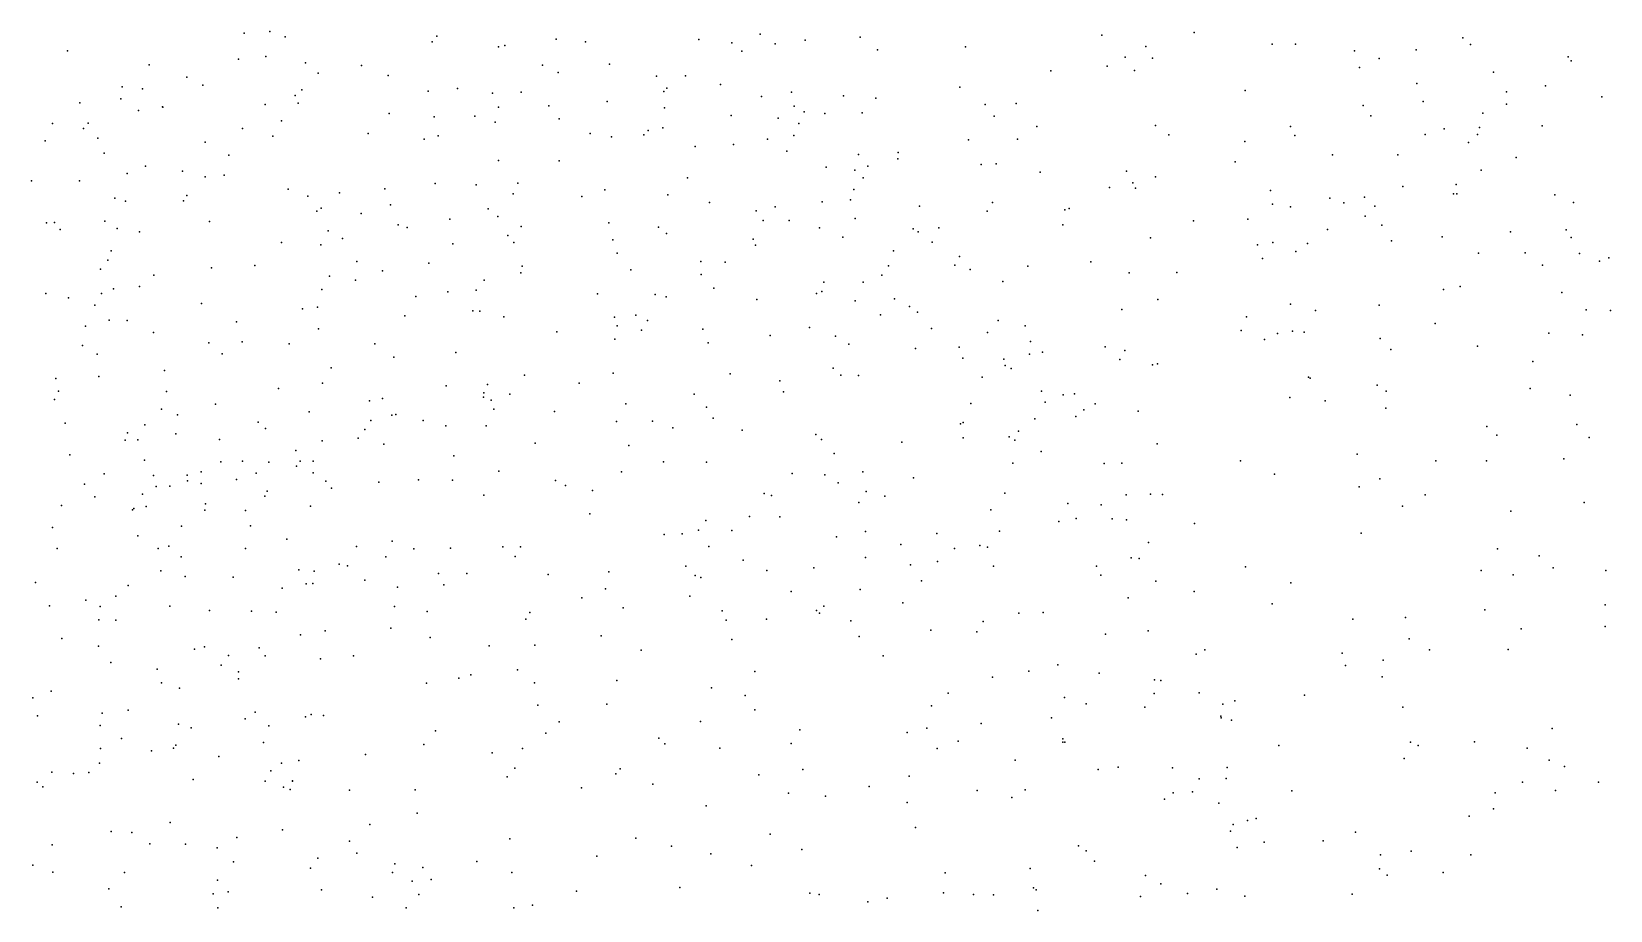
# Model space of a CAD drawing. Header units: metres. Extents: x -25 to 25, y -27.7 to 27.8.
# Drawn here: x 4.456 to 6.003, y 0.885 to 1.746 of the extents above; entities that cross this region are included whole.
import ezdxf

# ---------------------------------------------------------------- set-up
doc = ezdxf.new("R2010")
doc.units = ezdxf.units.M

msp = doc.modelspace()

# ---------------------------------------------------------------- linework, layer by layer
for p in [(4.6644, 1.7444, -19.069), (4.6895, 1.7458, -11.889), (4.7043, 1.7407, 19.926), (4.8484, 1.7358, 20.0192), (4.8529, 1.7414, -5.4528), (4.97, 1.7382, -10.7009), (4.9987, 1.7359, 20.0605), (5.1097, 1.738, -12.6471), (5.1421, 1.7349, -12.3877), (5.1697, 1.7432, 19.0716), (5.1846, 1.7338, -19.3209), (5.2137, 1.7373, 20.0278), (5.2677, 1.7404, 16.7639), (5.5045, 1.7424, 18.2129), (5.595, 1.7448, 19.8728), (5.6713, 1.7336, 10.4322), (5.6941, 1.7335, -3.914), (5.8582, 1.7398, 22.0584), (5.8655, 1.7331, 19.8987), (4.4912, 1.7269, -13.4894), (4.6587, 1.7188, -13.2662), (4.6855, 1.7214, 19.3605), (4.9134, 1.7309, -12.9726), (4.9196, 1.7322, 19.1914), (5.1519, 1.7267, -12.4751), (5.2847, 1.7278, 18.8472), (5.3708, 1.731, 18.5517), (5.5274, 1.7206, 25.5915), (5.5475, 1.7311, -15.0388), (5.554, 1.7198, 18.1072), (5.752, 1.727, 19.8771), (5.7762, 1.7195, 21.8545), (5.8124, 1.7278, 20.9681), (5.9612, 1.7211, 20.6193), (5.9642, 1.7171, 22.0791), (4.5712, 1.7132, -4.0769), (4.7245, 1.7153, -3.9023), (4.7367, 1.7052, -5.6784), (4.7792, 1.7127, -10.8322), (4.8053, 1.7027, -11.9011), (4.9564, 1.7129, -3.823), (4.972, 1.7056, -12.9357), (5.0223, 1.714, -12.0389), (5.0683, 1.7022, 19.0572), (5.0965, 1.7023, 20.0996), (5.4545, 1.7073, -15.5797), (5.5096, 1.712, 16.1088), (5.5365, 1.7077, 15.5629), (5.7568, 1.7107, 19.7227), (5.8882, 1.7061, 21.3504), (4.5449, 1.6918, 19.6107), (4.5648, 1.6898, 19.7559), (4.6081, 1.701, -13.3503), (4.6238, 1.6933, 19.8897), (4.7207, 1.6886, 19.2678), (4.8446, 1.6874, 19.1888), (4.8733, 1.69, 17.0146), (4.9357, 1.6863, 17.8688), (5.0753, 1.6871, -12.043), (5.0783, 1.6902, -12.8065), (5.131, 1.694, -12.7089), (5.2005, 1.6865, -12.4395), (5.3655, 1.6913, 18.4299), (5.6449, 1.6882, -19.8995), (5.8132, 1.695, 22.3223), (5.9008, 1.6869, 17.8665), (5.9391, 1.6925, 22.1052), (4.5032, 1.6761, 17.3353), (4.5435, 1.6798, -13.4817), (4.5842, 1.6722, -11.0849), (4.5847, 1.6717, -7.9795), (4.6847, 1.6745, 17.4533), (4.7141, 1.6833, 17.0002), (4.7171, 1.6757, -11.84), (4.9075, 1.6855, -11.9407), (4.9135, 1.6718, -13.0503), (4.9628, 1.6729, 18.0458), (5.0199, 1.6772, -11.533), (5.0759, 1.671, -2.414), (5.171, 1.6823, -12.6416), (5.2032, 1.6727, -12.2467), (5.2515, 1.6827, -2.4054), (5.2832, 1.6807, 18.6881), (5.3901, 1.6745, 21.4879), (5.4205, 1.6752, 16.4161), (5.7604, 1.6733, 17.9058), (5.8193, 1.6774, 19.1255), (5.9008, 1.6747, 19.9623), (5.9942, 1.6819, 19.9762), (4.4766, 1.6557, -8.1954), (4.5114, 1.6561, -13.5562), (4.5607, 1.6686, -11.7846), (4.7007, 1.6585, 20.0087), (4.8064, 1.6655, -13.1737), (4.8504, 1.6624, 17.6853), (4.8901, 1.663, -2.3848), (4.9101, 1.6572, -20.6983), (4.9729, 1.6602, -12.9944), (5.1414, 1.6636, -12.0809), (5.1873, 1.6609, -12.1734), (5.2077, 1.6559, -12.5838), (5.213, 1.6672, -15.5772), (5.2332, 1.6656, 20.1077), (5.2697, 1.6662, 18.3924), (5.3991, 1.6628, 18.2734), (5.768, 1.6631, -15.5015), (5.8776, 1.6659, 21.4305), (4.5069, 1.6508, 19.7059), (4.5209, 1.6414, 19.5284), (4.6627, 1.6509, -11.8024), (4.6922, 1.6432, -2.3022), (4.7858, 1.6459, 20.0768), (4.8406, 1.6405, -26.4251), (4.8542, 1.6436, -11.8652), (5.0032, 1.646, -12.4116), (5.0241, 1.6428, 20.1469), (5.0558, 1.6448, 18.9925), (5.06, 1.649, -12.9047), (5.0745, 1.6516, -26.378), (5.1768, 1.6405, -12.7262), (5.2026, 1.644, 18.8208), (5.3739, 1.6399, 21.6926), (5.422, 1.6405, 21.2833), (5.4407, 1.6529, 18.1608), (5.5571, 1.6538, 19.9843), (5.5702, 1.6447, -15.4139), (5.6892, 1.6529, -20.1501), (5.6934, 1.644, 19.9322), (5.8213, 1.6449, 21.6829), (5.8398, 1.6506, 21.5571), (5.8725, 1.6449, -15.1513), (5.8744, 1.6519, 21.973), (5.9358, 1.6533, -15.3689), (4.4692, 1.6389, -6.2055), (4.527, 1.6266, 19.8157), (4.6259, 1.6373, 19.3243), (4.6491, 1.6246, -13.4001), (5.106, 1.6332, 18.9236), (5.1435, 1.6351, -12.7948), (5.196, 1.6285, -12.1093), (5.2661, 1.6255, -12.4143), (5.3049, 1.6273, 16.5395), (5.6444, 1.6381, 19.9802), (5.7304, 1.6252, 22.4708), (5.7945, 1.625, 20.2721), (5.8638, 1.6372, 15.4453), (4.5675, 1.614, 16.8056), (4.6037, 1.6092, -5.926), (4.9135, 1.6195, -13.1134), (4.973, 1.6193, 19.0255), (5.2343, 1.6131, -3.9368), (5.2624, 1.61, -15.3466), (5.2751, 1.614, 18.4753), (5.3046, 1.621, 18.3961), (5.3861, 1.6157, 20.1039), (5.4011, 1.6162, 22.5535), (5.5285, 1.6092, -7.6454), (5.6352, 1.6181, -2.2776), (5.8761, 1.6099, 10.0603), (5.9104, 1.6224, 11.4553), (4.456, 1.5995, 19.6454), (4.5028, 1.5997, -13.6296), (4.5495, 1.6069, -11.7278), (4.6262, 1.6036, 19.9865), (4.6447, 1.605, 25.8901), (4.8515, 1.5968, -13.1999), (4.8914, 1.5955, 19.0523), (4.9323, 1.5972, -4.8361), (5.0985, 1.6024, 20.1812), (5.2706, 1.6025, -12.2045), (5.4439, 1.608, -8.9283), (5.512, 1.5932, 15.9512), (5.5348, 1.5976, -26.1305), (5.5569, 1.6036, 17.983), (5.7995, 1.594, -25.9553), (5.8517, 1.596, 21.7925), (4.5374, 1.5825, 19.3764), (4.5481, 1.5795, 19.9223), (4.6047, 1.5799, -13.1679), (4.608, 1.5851, -13.5157), (4.7073, 1.5915, -20.7571), (4.7266, 1.5844, -13.3448), (4.7576, 1.5878, -11.7793), (4.8022, 1.5917, 19.1063), (4.9277, 1.5869, -11.8425), (4.9952, 1.5843, -19.3261), (5.0176, 1.5907, 18.9387), (5.0793, 1.586, -11.9134), (5.1202, 1.5782, -12.9215), (5.2306, 1.579, -12.0486), (5.2583, 1.581, -12.118), (5.2616, 1.5911, -12.668), (5.3975, 1.5785, 25.6877), (5.5373, 1.5923, 21.1109), (5.6698, 1.5901, 10.7909), (5.7278, 1.5827, 17.8618), (5.7417, 1.5779, 11.0698), (5.7617, 1.5835, -20.5471), (5.849, 1.5867, 17.8232), (5.8521, 1.587, 20.6615), (5.9482, 1.5858, 21.3756), (5.9666, 1.5784, 22.0331), (4.7356, 1.5698, -8.7365), (4.7398, 1.5727, -13.007), (4.7788, 1.5676, -5.5761), (4.8075, 1.5762, 18.266), (4.9034, 1.5722, -11.2885), (4.9128, 1.5645, -12.7491), (5.1658, 1.5703, -11.9594), (5.1845, 1.574, -11.1435), (5.2628, 1.5626, 22.0994), (5.3257, 1.5749, 21.9142), (5.3921, 1.5698, 18.1124), (5.4682, 1.571, 16.1619), (5.4724, 1.5725, 18.0322), (5.6716, 1.5768, 10.5251), (5.6892, 1.5742, 20.1395), (5.7623, 1.565, 10.2748), (5.7719, 1.5748, 19.3817), (4.4707, 1.5584, -11.656), (4.4784, 1.5589, 19.4582), (4.4841, 1.552, -13.7022), (4.5277, 1.5599, 17.5377), (4.5399, 1.5529, -4.4038), (4.5616, 1.5495, -4.1574), (4.6304, 1.5596, -11.7137), (4.7464, 1.5505, 17.8116), (4.8152, 1.5564, 20.1463), (4.8238, 1.5537, -13.2686), (4.8657, 1.562, -11.7934), (4.9356, 1.5547, 18.9597), (5.0214, 1.5584, -11.8566), (5.0702, 1.5541, 18.8242), (5.0779, 1.548, -10.8197), (5.1726, 1.5607, 18.6181), (5.1983, 1.5608, -12.833), (5.2278, 1.5536, 18.3628), (5.3197, 1.5527, 21.5652), (5.3247, 1.5496, -12.1881), (5.3447, 1.5536, -12.3777), (5.4661, 1.5566, -10.6321), (5.5944, 1.5605, 20.0639), (5.6476, 1.562, -11.0171), (5.7257, 1.5519, -7.594), (5.7788, 1.556, 20.7947), (5.9047, 1.5497, 21.6333), (5.9595, 1.5516, 20.0612), (4.7007, 1.5391, -13.424), (4.7393, 1.5368, -11.7341), (4.7607, 1.5432, -11.5872), (4.8688, 1.5377, -5.3271), (4.9227, 1.5459, -13.1757), (4.9285, 1.5393, 20.2), (5.0255, 1.5419, -4.0089), (5.1629, 1.5423, 20.2068), (5.1653, 1.5367, 18.5099), (5.2506, 1.5444, 25.7532), (5.3384, 1.5396, -12.5493), (5.5521, 1.5437, 17.9064), (5.6568, 1.5369, 17.8771), (5.6719, 1.539, -10.5846), (5.706, 1.5382, 20.0512), (5.7882, 1.5408, -20.3347), (5.8378, 1.5446, 20.0398), (5.9643, 1.544, 21.9541), (4.5307, 1.5217, -11.6529), (4.5339, 1.5311, -11.4194), (4.6746, 1.5166, 20.0897), (4.7746, 1.5205, 19.0574), (4.8453, 1.5189, 19.0044), (4.9367, 1.5159, -11.7813), (5.0296, 1.5288, 20.2096), (5.1116, 1.5207, -8.8237), (5.1355, 1.5199, -11.8788), (5.2954, 1.5164, -12.0423), (5.3004, 1.5311, -12.7015), (5.3605, 1.5171, 20.1751), (5.365, 1.5255, -12.4761), (5.4319, 1.516, 18.6117), (5.4937, 1.5201, 20.1239), (5.6618, 1.5234, 25.5058), (5.6945, 1.5303, 18.9772), (5.8735, 1.5286, 11.2983), (5.9193, 1.5291, 21.8036), (5.9362, 1.5169, 22.1578), (5.9725, 1.5284, 9.9485), (5.9921, 1.521, 21.4133), (6.001, 1.5242, -10.4752), (4.5236, 1.5129, 18.4226), (4.5758, 1.5072, -19.1372), (4.6321, 1.5142, 19.1718), (4.748, 1.5062, 20.1359), (4.7732, 1.5022, -13.3724), (4.7999, 1.5114, -11.8171), (4.8995, 1.5021, 16.7369), (4.9354, 1.5093, -2.2739), (5.0432, 1.5125, 18.4369), (5.1121, 1.5079, 18.5899), (5.2321, 1.5003, -19.4231), (5.2708, 1.5003, 18.0175), (5.2891, 1.5071, 18.532), (5.3755, 1.5127, -12.262), (5.4075, 1.5011, 17.921), (5.5313, 1.5095, -19.6289), (5.5781, 1.5098, -4.078), (4.47, 1.4892, 19.8611), (4.4923, 1.4851, 19.3504), (4.5246, 1.4892, 18.2503), (4.5362, 1.4937, 19.9502), (4.5618, 1.496, 19.2545), (4.7403, 1.4932, 18.4413), (4.8323, 1.4862, -13.3167), (4.8637, 1.4907, -12.0562), (4.8915, 1.4924, -13.2503), (5.0104, 1.489, -13.1434), (5.0668, 1.4882, -11.8106), (5.0777, 1.4859, -13.0774), (5.1243, 1.4944, 18.3976), (5.2249, 1.4893, 22.2693), (5.2303, 1.491, -12.8802), (5.8392, 1.4931, 22.3247), (5.8555, 1.4959, 17.7867), (5.955, 1.4903, -20.7751), (4.5179, 1.4778, 18.5929), (4.6224, 1.4795, 18.1075), (4.7215, 1.4743, -13.463), (4.7361, 1.4759, -11.6914), (4.8883, 1.4721, 18.4793), (4.8952, 1.472, 18.8726), (5.1665, 1.4833, 18.1085), (5.2627, 1.482, 21.3191), (5.3014, 1.4839, 22.4721), (5.3162, 1.4764, 17.9265), (5.3239, 1.471, -2.2595), (5.5239, 1.4734, 25.6386), (5.5594, 1.4833, 17.8419), (5.6893, 1.4788, 20.3625), (5.7137, 1.4727, -2.2417), (5.7761, 1.4779, 25.3989), (5.9788, 1.4732, 21.747), (6.0027, 1.4725, 11.4946), (4.5087, 1.4571, 17.7657), (4.5321, 1.463, -6.0291), (4.5497, 1.4629, -13.6967), (4.6568, 1.4616, -4.3573), (4.7372, 1.4545, 25.9117), (4.8216, 1.4673, -4.6837), (4.9186, 1.4662, -11.7341), (5.0271, 1.4659, 18.6511), (5.0298, 1.4575, 25.8373), (5.0478, 1.468, 18.5041), (5.0594, 1.4626, 18.3262), (5.1136, 1.4542, 18.0488), (5.218, 1.4559, 17.9322), (5.2875, 1.4683, -26.3354), (5.3376, 1.4549, 21.0885), (5.4029, 1.4629, -12.2026), (5.4293, 1.4574, -10.8886), (5.6463, 1.4664, 20.808), (5.8311, 1.4597, 11.119), (4.5754, 1.4509, 20.0178), (4.6295, 1.441, -8.0534), (4.6622, 1.4418, -11.6429), (4.7085, 1.4398, 19.0271), (4.7924, 1.44, -5.4328), (4.9705, 1.4518, 18.7238), (5.0274, 1.4446, -11.7605), (5.0536, 1.4534, 18.1674), (5.1187, 1.441, -7.7324), (5.1795, 1.4481, -11.8513), (5.2437, 1.4475, 20.2325), (5.2566, 1.4395, -11.9177), (5.3924, 1.4511, -12.6455), (5.4346, 1.4421, -12.3156), (5.6408, 1.4529, 17.8044), (5.6637, 1.4442, 19.4074), (5.6766, 1.4499, 20.1073), (5.6913, 1.4524, -26.1237), (5.7026, 1.4513, 20.575), (5.7771, 1.445, 10.9708), (5.9424, 1.4504, -7.4685), (5.9753, 1.4488, 20.1191), (4.5059, 1.4381, -11.5761), (4.5204, 1.4296, -26.4299), (4.6428, 1.43, 19.0787), (4.8108, 1.4267, -13.4015), (4.8716, 1.4315, 20.2101), (5.3218, 1.4353, -12.8045), (5.3648, 1.4366, 17.8413), (5.3683, 1.4258, -12.7381), (5.4086, 1.4248, -20.5939), (5.4336, 1.4296, -12.5294), (5.4462, 1.4316, -12.4142), (5.5077, 1.4368, -2.2335), (5.5221, 1.4245, 20.2094), (5.527, 1.4333, 20.1671), (5.7876, 1.4344, -4.179), (5.8726, 1.4375, 20.1033), (4.5219, 1.4078, 19.2267), (4.5863, 1.4138, 19.1424), (4.7495, 1.4163, -19.2576), (4.9389, 1.4092, 18.2502), (5.0257, 1.4112, 17.9417), (5.1405, 1.4104, 18.5451), (5.2413, 1.4159, 17.8377), (5.2487, 1.4093, 21.8536), (5.266, 1.4088, -12.9241), (5.4099, 1.4187, 20.95), (5.4158, 1.4156, 16.2426), (5.554, 1.4193, 17.7748), (5.5589, 1.4204, 18.826), (5.9266, 1.4226, 17.7503), (4.4797, 1.4058, 19.9016), (4.4824, 1.3934, -13.8274), (4.5882, 1.3932, -2.1054), (4.698, 1.396, -13.5656), (4.7411, 1.4015, -2.1412), (4.862, 1.3988, -12.3871), (4.9025, 1.4002, 18.1511), (4.9926, 1.4014, 20.2483), (5.189, 1.4036, -20.587), (5.1925, 1.3927, -11.8104), (5.3873, 1.4072, -12.0281), (5.4454, 1.3935, -12.1629), (5.707, 1.4071, -10.8213), (5.7085, 1.4064, 22.5028), (5.7743, 1.3993, 17.7377), (5.7831, 1.3936, -8.9522), (5.924, 1.3962, 2.5011), (4.4783, 1.3852, -11.4836), (4.6363, 1.3809, -5.6963), (4.787, 1.3842, 20.1964), (4.7999, 1.3864, -11.6437), (4.8986, 1.3876, 18.672), (4.8991, 1.3919, -11.6687), (4.9063, 1.3847, 18.009), (4.9246, 1.3905, 18.3991), (5.038, 1.3811, -11.7138), (5.1052, 1.3905, 20.2607), (5.1171, 1.3778, 17.8103), (5.3762, 1.3814, -4.0681), (5.4488, 1.3828, -12.6475), (5.4667, 1.39, 17.7512), (5.4776, 1.3908, -12.3534), (5.498, 1.3811, 19.6718), (5.6887, 1.3874, 15.5563), (5.7231, 1.3839, 20.1348), (5.7828, 1.3767, -20.8258), (5.9631, 1.3895, 11.3497), (4.4888, 1.3622, 19.9508), (4.5834, 1.376, -8.5398), (4.599, 1.3702, -11.5506), (4.6779, 1.3633, 20.1446), (4.7281, 1.3734, 18.9154), (4.7884, 1.3647, 18.1736), (4.8089, 1.3701, -13.456), (4.813, 1.3708, -4.8058), (4.8396, 1.3647, 18.3755), (4.9089, 1.3759, -2.1404), (4.9682, 1.3735, 17.8847), (5.0291, 1.3637, 17.8067), (5.0643, 1.3642, -13.2029), (5.1238, 1.3671, -2.1478), (5.366, 1.3614, 20.1634), (5.3687, 1.3629, 20.2457), (5.4389, 1.3665, -12.0831), (5.4789, 1.3686, -12.5547), (5.4868, 1.3753, -12.2633), (5.5402, 1.3738, 15.8586), (4.5499, 1.3528, -11.4925), (4.5601, 1.3458, -13.7857), (4.5669, 1.3605, 20.0423), (4.5973, 1.3518, 19.0334), (4.6401, 1.3462, -11.7816), (4.685, 1.3571, -11.593), (4.7758, 1.3476, 18.4446), (4.7825, 1.3559, 18.782), (4.8617, 1.3594, 18.5931), (4.9014, 1.3596, 8.2612), (5.0841, 1.3575, 21.2417), (5.1521, 1.3553, 17.7192), (5.2243, 1.3511, 20.2626), (5.2297, 1.3463, -13.0453), (5.3686, 1.3478, -12.8501), (5.4137, 1.3488, 20.722), (5.4228, 1.3544, 18.7381), (5.8817, 1.359, 17.7103), (5.8914, 1.3505, 15.5134), (5.9698, 1.3608, -10.7764), (5.9819, 1.3482, 20.1735), (4.4935, 1.3311, 19.5843), (4.5477, 1.3456, 18.8621), (4.715, 1.3354, 17.9213), (4.7408, 1.3448, 18.3387), (4.8011, 1.3415, 17.8681), (4.9492, 1.3426, -13.3207), (5.0411, 1.3404, 17.7141), (5.2423, 1.3326, 22.1953), (5.3086, 1.3436, -11.8751), (5.4193, 1.3455, 25.7368), (5.4451, 1.3344, 20.5603), (5.5586, 1.342, -7.4501), (5.7546, 1.3319, -7.32), (4.5666, 1.326, -5.8307), (4.6415, 1.3242, 18.2593), (4.6626, 1.3248, -8.3312), (4.6883, 1.3241, 18.4306), (4.7155, 1.3201, 18.6776), (4.719, 1.325, -13.6034), (4.7317, 1.3248, 18.7118), (4.8696, 1.3301, -13.4181), (4.9136, 1.3153, 16.6005), (5.0751, 1.3243, -26.4332), (5.1173, 1.324, -11.7095), (5.4174, 1.323, -11.9934), (5.5069, 1.3228, -12.2096), (5.5241, 1.3231, -12.4497), (5.6404, 1.3251, 20.1799), (5.8316, 1.3253, 20.1476), (5.8812, 1.3251, 22.3349), (5.9572, 1.3273, 10.1488), (4.5077, 1.3025, -5.9755), (4.5272, 1.3124, 25.9862), (4.5753, 1.3108, 18.1392), (4.5779, 1.3002, 19.7095), (4.5913, 1.3004, 18.9016), (4.6085, 1.3111, 18.3597), (4.6086, 1.3057, 17.975), (4.6222, 1.3029, -11.4944), (4.6223, 1.3145, 20.0977), (4.6568, 1.307, 18.5185), (4.6759, 1.3133, 18.7906), (4.7319, 1.3134, 16.6195), (4.7444, 1.3052, -4.2349), (4.7961, 1.3045, -4.9515), (4.8352, 1.3066, -11.6002), (4.8683, 1.3064, 17.7025), (4.9694, 1.3061, -20.6793), (4.9791, 1.301, 21.0101), (5.0339, 1.3145, 20.2628), (5.201, 1.3129, 20.8736), (5.233, 1.3114, 16.4288), (5.2463, 1.3038, 25.8608), (5.2703, 1.3144, -2.1204), (5.3199, 1.3086, -12.9589), (5.6737, 1.3123, 17.6592), (5.7566, 1.2998, 25.4366), (5.7767, 1.3076, 17.6608), (4.5179, 1.29, 18.3249), (4.5646, 1.2926, 18.4395), (4.6845, 1.2905, -11.5266), (4.6868, 1.2954, -5.4895), (4.7498, 1.2984, -5.3392), (4.8992, 1.2916, 20.2415), (5.0056, 1.2962, -13.3071), (5.1738, 1.2934, -13.157), (5.181, 1.2913, -11.7423), (5.2665, 1.2843, 20.264), (5.2737, 1.2952, 19.7848), (5.2918, 1.2908, 17.6074), (5.4095, 1.2936, 17.612), (5.5284, 1.2921, -12.3247), (5.5522, 1.2926, 19.036), (5.5638, 1.2923, 19.3125), (5.8212, 1.292, -2.2142), (5.9771, 1.2846, 17.663), (4.4853, 1.2814, 18.1155), (4.555, 1.2772, 18.6174), (4.5562, 1.2785, 18.828), (4.5683, 1.2806, 18.7227), (4.6257, 1.277, -13.7613), (4.6264, 1.2831, 19.9568), (4.6657, 1.2767, 17.7946), (4.7291, 1.281, -12.0964), (5.0028, 1.2732, -11.642), (5.1593, 1.2706, 21.5682), (5.1891, 1.2705, 17.5738), (5.3958, 1.2772, -12.885), (5.4712, 1.2833, 20.2327), (5.4792, 1.2689, 22.5469), (5.5037, 1.2823, 17.6092), (5.5145, 1.2685, -12.6138), (5.7991, 1.2808, -26.2505), (5.9053, 1.276, 25.2352), (4.4766, 1.2601, 17.972), (4.6029, 1.2611, 17.8515), (4.6705, 1.2615, -2.0454), (5.0758, 1.2532, 17.565), (5.0932, 1.2537, -8.7638), (5.1093, 1.2574, 19.8157), (5.1164, 1.2668, -13.2345), (5.142, 1.2571, 20.7317), (5.2731, 1.2559, 20.5295), (5.3428, 1.2542, 20.2617), (5.4043, 1.2564, -11.9463), (5.4625, 1.2657, -12.7834), (5.5286, 1.2676, -12.5364), (5.5954, 1.2639, -8.8956), (5.7586, 1.2544, 2.4342), (4.4812, 1.2393, -13.9154), (4.56, 1.2519, 20.7458), (4.58, 1.2393, 20.0455), (4.5906, 1.2418, 18.9928), (4.6657, 1.2393, -4.6165), (4.7061, 1.2486, -13.6829), (4.7744, 1.2414, 20.1909), (4.8093, 1.2466, 19.9977), (4.8304, 1.239, 21.0105), (4.8664, 1.2396, -13.4979), (4.9176, 1.2409, -13.4373), (4.9351, 1.2409, 20.8329), (5.1196, 1.2413, -11.6754), (5.2444, 1.2507, -11.7772), (5.3075, 1.2433, -11.8286), (5.3602, 1.2394, -11.8831), (5.385, 1.2424, 17.5379), (5.3924, 1.2407, 25.8514), (5.5502, 1.2451, -12.4163), (5.8922, 1.239, -20.9765), (4.6025, 1.2311, 17.7515), (4.7573, 1.2241, 17.6226), (4.7654, 1.2225, -13.6335), (4.803, 1.2311, -12.5444), (4.9297, 1.2314, 17.5628), (5.0968, 1.2221, 16.4927), (5.153, 1.2281, 20.3817), (5.2731, 1.2306, 17.5164), (5.3171, 1.2234, -7.5922), (5.3436, 1.2265, 22.4157), (5.3983, 1.2221, -12.9326), (5.4994, 1.2221, -26.2779), (5.5332, 1.2303, 25.7609), (5.5411, 1.2295, -12.2241), (5.9328, 1.2323, -8.9882), (4.5825, 1.2175, -11.3587), (4.6064, 1.2119, -13.814), (4.6535, 1.2114, -26.4368), (4.7178, 1.2186, 19.6929), (4.7327, 1.2173, 20.7296), (4.7825, 1.2084, -11.5037), (4.8547, 1.2149, 20.2241), (4.8825, 1.2149, 20.1519), (4.9622, 1.214, 19.7332), (5.0215, 1.2165, 20.2538), (5.106, 1.213, -13.2855), (5.1117, 1.211, -1.9827), (5.1764, 1.2177, -13.213), (5.2224, 1.2204, 21.8502), (5.3277, 1.2077, -13.0427), (5.5035, 1.2134, 17.5334), (5.5573, 1.2073, -12.2997), (5.6452, 1.2213, 20.2016), (5.8762, 1.2179, 15.8172), (5.9074, 1.2136, 20.1989), (5.9465, 1.2205, 17.616), (5.9982, 1.2179, 11.229), (4.46, 1.206, -2.0131), (4.5386, 1.1927, -13.0158), (4.5505, 1.2031, -11.2776), (4.7016, 1.2004, 20.1937), (4.7251, 1.2049, -5.1694), (4.7315, 1.205, 26.0105), (4.8145, 1.2014, -8.1938), (4.8599, 1.2037, 21.1836), (4.9952, 1.1911, -13.4063), (5.0183, 1.1997, 20.5371), (5.1007, 1.1928, 17.4781), (5.2, 1.1974, -11.7194), (5.2677, 1.1991, 22.0622), (5.5304, 1.1912, -12.1464), (5.595, 1.1972, 17.5404), (5.6897, 1.2059, 17.5612), (4.4734, 1.1833, 14.9944), (4.509, 1.1889, 17.765), (4.5232, 1.1827, -11.859), (4.5915, 1.1829, 19.3192), (4.6303, 1.1785, 17.6404), (4.6715, 1.1779, 20.1279), (4.6956, 1.1769, -4.8431), (4.8116, 1.1824, 20.4862), (4.8434, 1.1775, 17.5219), (4.9442, 1.1766, 18.7905), (5.0357, 1.1812, 26.0274), (5.1325, 1.1784, 19.5896), (5.225, 1.1786, -20.6524), (5.2278, 1.1759, 17.4581), (5.232, 1.1829, 20.2745), (5.3095, 1.1863, -8.8401), (5.4231, 1.1761, 19.0699), (5.4471, 1.1768, -12.908), (5.6712, 1.1852, 25.592), (5.8797, 1.1793, 22.3953), (5.9976, 1.1843, 20.2289), (4.522, 1.1696, 20.9074), (4.5384, 1.1692, -4.4027), (4.8081, 1.1613, -13.6341), (4.9401, 1.1703, 17.4798), (5.1366, 1.169, 18.796), (5.1759, 1.17, 21.701), (5.2586, 1.1684, 16.366), (5.3882, 1.1679, -11.8852), (5.7502, 1.17, -19.7965), (5.8018, 1.1717, 20.1859), (5.9152, 1.1606, 10.9239), (5.9975, 1.1631, 10.1538), (4.4855, 1.1512, -11.1148), (4.7193, 1.1549, 17.543), (4.7436, 1.1588, 20.1723), (4.8466, 1.1521, -19.3282), (4.9489, 1.1447, -11.5376), (5.0139, 1.1539, -11.5889), (5.142, 1.1502, -13.3027), (5.2668, 1.153, -11.7568), (5.3371, 1.1594, 18.9404), (5.3821, 1.1576, 17.4526), (5.5081, 1.1553, -12.8092), (5.55, 1.1587, -12.6626), (5.8055, 1.151, 15.9751), (4.5216, 1.1437, -13.9304), (4.6156, 1.1409, 21.0395), (4.6254, 1.1429, -5.3567), (4.649, 1.1346, -11.3266), (4.6788, 1.142, -13.7966), (4.6847, 1.1341, -5.0297), (4.7392, 1.1313, -11.407), (4.7715, 1.1343, -13.7035), (4.9043, 1.144, 19.5472), (5.0532, 1.1399, -13.3953), (5.2904, 1.1342, -13.1505), (5.5969, 1.1359, -12.3323), (5.6054, 1.1402, -12.426), (5.74, 1.1368, -7.1329), (5.78, 1.1299, 25.4209), (5.8253, 1.14, 17.5355), (5.9026, 1.1404, 10.7142), (4.5338, 1.1277, -11.1651), (4.5791, 1.1212, -19.2421), (4.6418, 1.1251, 17.5574), (4.6586, 1.1185, 2.8216), (4.8862, 1.1155, -13.5797), (4.9321, 1.1206, -13.5238), (5.1645, 1.1188, -11.6623), (5.433, 1.1191, -20.705), (5.4612, 1.1255, -4.0588), (5.5018, 1.1171, -12.0072), (5.7431, 1.1247, 17.513), (4.4751, 1.0996, 20.5019), (4.5833, 1.1079, -11.2107), (4.601, 1.1026, 20.0334), (4.6586, 1.1118, 16.5186), (4.8428, 1.1076, -11.4527), (4.8744, 1.1122, 20.2198), (4.9487, 1.1077, -26.4393), (5.0293, 1.1099, 17.4249), (5.1222, 1.103, 20.2694), (5.3973, 1.1133, -13.0329), (5.5561, 1.1108, -2.1008), (5.5624, 1.11, 20.2273), (5.7791, 1.1135, -2.1543), (4.4571, 1.093, -10.9598), (4.952, 1.0859, 18.9431), (5.0196, 1.0869, -11.566), (5.155, 1.0954, 26.0805), (5.3376, 1.0852, -11.8001), (5.3539, 1.0978, -13.1042), (5.468, 1.0935, -7.3994), (5.489, 1.0872, -12.927), (5.5465, 1.0838, -12.1221), (5.5558, 1.0972, -12.7107), (5.5997, 1.0981, -12.2731), (5.623, 1.087, 25.8034), (5.6347, 1.09, 17.4608), (5.7029, 1.0956, 22.5638), (5.7992, 1.0839, 2.4669), (4.4619, 1.0755, 2.5361), (4.5251, 1.0779, -11.0758), (4.5507, 1.0811, 26.085), (4.5999, 1.0674, 17.509), (4.6654, 1.0725, 19.8481), (4.6751, 1.079, -13.8406), (4.7242, 1.0745, -11.3552), (4.7298, 1.0769, -13.7927), (4.7421, 1.0757, 17.4565), (4.9727, 1.0695, 19.4044), (5.1112, 1.0698, 17.3874), (5.1645, 1.0812, -13.3307), (5.3864, 1.0678, 26.0254), (5.4552, 1.0736, -11.9415), (5.621, 1.075, -12.4988), (5.6214, 1.0735, -12.4112), (5.6314, 1.0711, 2.3075), (4.5231, 1.0659, -5.5021), (4.5441, 1.0532, -13.9678), (4.6124, 1.0637, 14.8101), (4.6885, 1.0658, -12.2002), (4.8518, 1.0609, -13.6682), (4.9598, 1.0586, -20.7652), (5.0706, 1.0534, -13.4464), (5.2085, 1.0617, -11.6878), (5.3136, 1.0591, -13.1834), (5.333, 1.0634, -1.9573), (5.4663, 1.0529, 17.4002), (5.9457, 1.0629, 25.1907), (4.5236, 1.0435, -4.64), (4.5734, 1.041, -11.1128), (4.5951, 1.0438, -4.9204), (4.5974, 1.0468, 2.6225), (4.6831, 1.0493, 20.1202), (4.7831, 1.0377, -11.3814), (4.8402, 1.0475, 19.1118), (4.9071, 1.0393, -11.4542), (4.9368, 1.0433, -13.5856), (5.0765, 1.0479, -4.0925), (5.1301, 1.0439, 19.0791), (5.2002, 1.0484, -1.8647), (5.343, 1.0434, 17.3773), (5.3636, 1.0505, 22.1889), (5.4662, 1.0496, 20.2417), (5.4681, 1.0496, -12.9871), (5.6779, 1.0465, 16.1872), (5.807, 1.0496, -20.9113), (5.8143, 1.0463, 2.1705), (5.8694, 1.0499, -6.9092), (5.9213, 1.0436, 16.1906), (4.5227, 1.0291, -10.9997), (4.6396, 1.0355, -13.8985), (4.6905, 1.0216, -11.2644), (4.7009, 1.029, -12.7207), (4.7179, 1.0318, -1.8802), (4.9295, 1.0241, -1.8048), (5.0327, 1.0236, 17.3669), (5.2114, 1.023, -19.5087), (5.4196, 1.0321, -13.0677), (5.5009, 1.0227, -11.9949), (5.5204, 1.0251, -12.8906), (5.5738, 1.0244, -12.1692), (5.6274, 1.0249, -12.5569), (5.8005, 1.0337, 20.1926), (5.9428, 1.032, 17.4708), (5.9577, 1.0258, 10.2643), (4.4616, 1.0104, -10.8724), (4.4669, 1.006, 15.193), (4.4759, 1.0203, -4.2879), (4.4971, 1.0188, -14.0205), (4.512, 1.0198, -5.3153), (4.6142, 1.0131, 20.0126), (4.6849, 1.0113, 20.7947), (4.7029, 1.0055, 17.4053), (4.7115, 1.0116, 20.1059), (4.7117, 1.0114, 19.674), (4.9219, 1.0158, 21.2694), (5.0285, 1.0185, 20.2437), (5.0647, 1.0085, 21.486), (5.1684, 1.0175, -11.6465), (5.2766, 1.0063, 20.2584), (5.3158, 1.0164, -11.7708), (5.5999, 1.0137, -12.682), (5.6263, 1.0142, -12.3348), (5.9167, 1.0105, 22.3857), (5.9909, 1.0105, 20.2565), (4.7094, 1.0034, -4.1876), (4.7675, 1.0027, -13.8052), (4.8319, 1.0028, 20.1741), (4.9946, 1.0049, -11.516), (5.1976, 0.9998, 17.3428), (5.2339, 0.9966, -13.3203), (5.3139, 0.9906, -13.2359), (5.3825, 1.0024, 20.2511), (5.4164, 0.9953, -11.8792), (5.4295, 1.0029, -8.8773), (5.5657, 0.9937, -12.78), (5.5742, 0.9999, 22.5603), (5.5934, 1.0009, 20.2155), (5.619, 0.99, -12.2582), (5.6906, 1.002, 20.2034), (5.8897, 1.0001, 20.2263), (5.9489, 1.0023, 2.4825), (4.8338, 0.9802, -13.7559), (5.1169, 0.9874, 20.2538), (5.6557, 0.975, 17.3882), (5.8643, 0.9772, -2.1155), (5.8882, 0.9842, -19.8371), (4.5341, 0.9621, 17.4451), (4.5541, 0.961, 16.4152), (4.5917, 0.9709, -13.9772), (4.7018, 0.9637, -13.8944), (4.7873, 0.9691, 19.5303), (5.1795, 0.9596, 21.6206), (5.3219, 0.9662, 21.8746), (5.6306, 0.9624, 2.1602), (5.633, 0.9689, -12.6267), (5.6472, 0.9728, -12.4889), (5.7531, 0.9616, -4.1012), (4.4763, 0.9491, -10.8304), (4.572, 0.9502, -10.9769), (4.6069, 0.9498, 2.4636), (4.6378, 0.9462, 19.3858), (4.657, 0.9562, -11.1462), (4.7674, 0.9527, -19.3363), (4.9244, 0.9551, 16.4597), (5.0481, 0.9556, -13.5452), (5.0829, 0.9477, -11.5679), (5.2105, 0.9444, -13.3857), (5.4816, 0.9482, -13.0357), (5.637, 0.9465, -12.3168), (5.6636, 0.9518, -19.7216), (5.7214, 0.953, 2.3937), (4.4572, 0.929, -5.0868), (4.6537, 0.9323, -13.952), (4.7364, 0.936, 20.3849), (4.7745, 0.9408, -11.2732), (4.8119, 0.9303, 19.9081), (4.8921, 0.9326, 20.9992), (5.0097, 0.9378, 17.3081), (5.1214, 0.9401, 16.4069), (5.1614, 0.9287, -8.5313), (5.4892, 0.9433, -1.9677), (5.4972, 0.933, -11.9796), (5.7775, 0.9391, 22.5088), (5.8075, 0.9428, -26.3903), (5.866, 0.9392, 17.3939), (4.4768, 0.9222, 19.8578), (4.5471, 0.9221, 19.9255), (4.6381, 0.9146, 3.0036), (4.7294, 0.9261, 20.0885), (4.8096, 0.922, 26.2212), (4.829, 0.9134, 17.3188), (4.8394, 0.927, -11.3302), (4.8476, 0.9152, -13.7848), (4.9264, 0.9219, -13.7015), (5.351, 0.9215, -11.7885), (5.4341, 0.926, -11.8944), (5.5472, 0.9189, -20.8252), (5.7765, 0.9255, -8.9525), (5.7839, 0.9193, 25.6997), (5.839, 0.9221, 25.453), (4.5316, 0.906, -10.8626), (4.6339, 0.9012, 14.6751), (4.6487, 0.9029, -11.0577), (4.7401, 0.9051, -13.8928), (4.79, 0.8979, -1.7883), (4.8353, 0.9004, 20.1424), (4.9897, 0.9038, 20.2098), (5.0911, 0.9074, 20.2308), (5.2184, 0.9016, -11.6756), (5.2276, 0.9005, 20.2376), (5.3494, 0.9019, 20.2373), (5.3787, 0.9003, -26.3203), (5.3984, 0.9, -13.19), (5.4376, 0.907, 17.3236), (5.4401, 0.9049, 26.1257), (5.5425, 0.8984, -12.0598), (5.5622, 0.911, 17.3428), (5.5883, 0.9013, -12.8043), (5.6172, 0.9057, -12.7341), (5.6446, 0.8988, -12.6655), (5.7498, 0.9008, 17.3755), (4.5438, 0.8883, -14.0528), (4.6384, 0.8873, 17.3506), (4.8228, 0.8873, 20.5352), (4.9284, 0.8874, 20.8106), (4.9468, 0.8898, -11.4239), (5.2751, 0.8932, -7.6931), (5.2943, 0.8969, 17.3057), (5.4418, 0.8848, 20.2167)]:
    msp.add_point(p)

doc.saveas('drawing.dxf')
